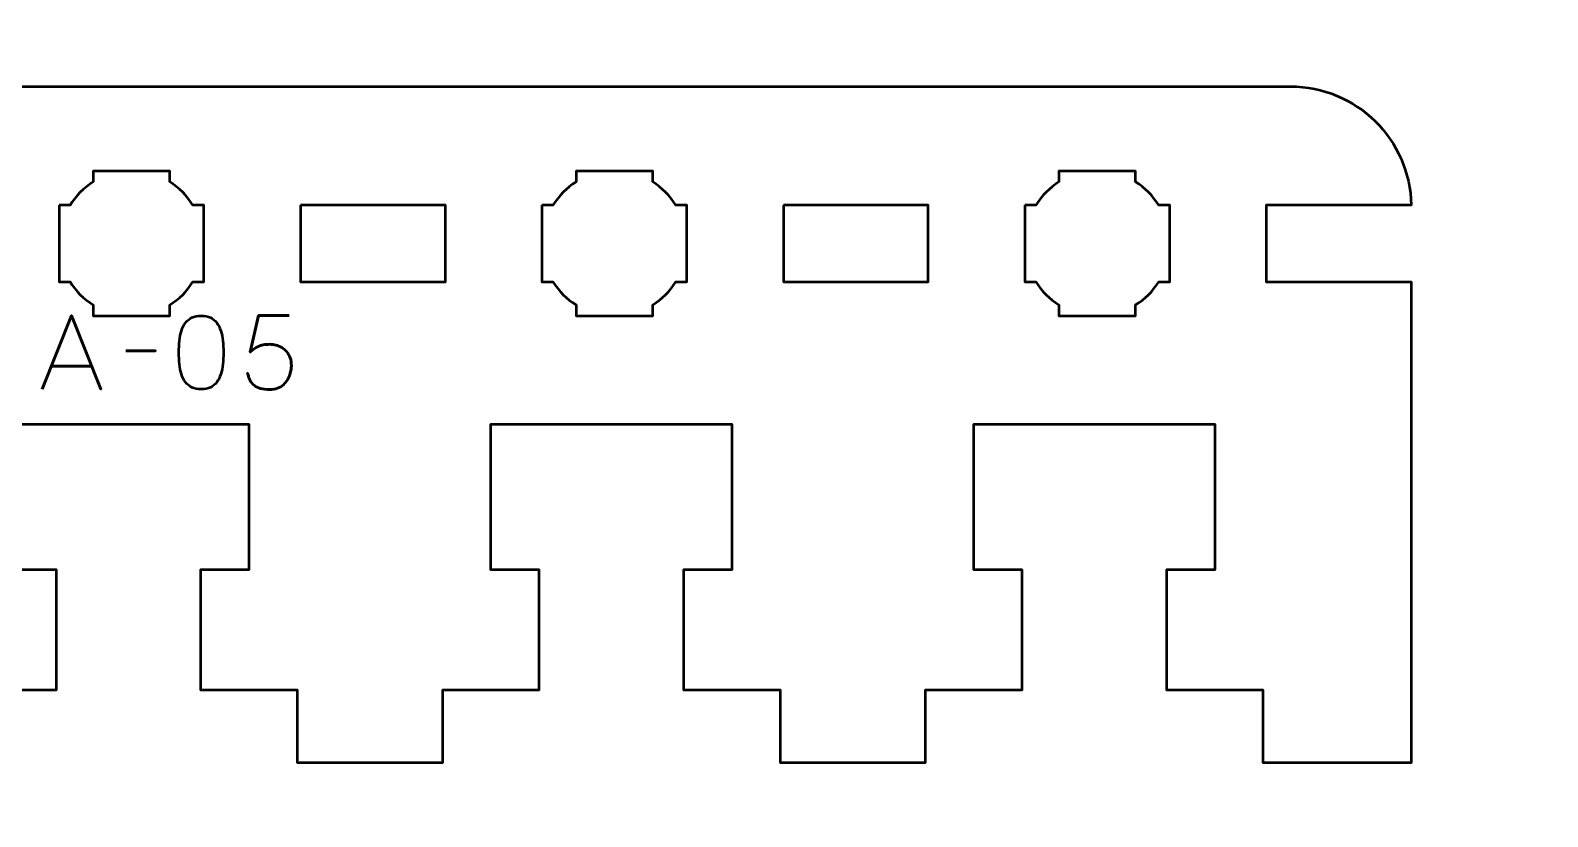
# Model space of a CAD drawing. Header units: centimetres. Extents: x -21 to 0, y -29.7 to 0.
# Drawn here: x -15.12 to -8.83, y -6.77 to -3.52 of the extents above; entities that cross this region are included whole.
import ezdxf

# ---------------------------------------------------------------- set-up
doc = ezdxf.new("R2010")
doc.units = ezdxf.units.CM
doc.header["$MEASUREMENT"] = 0
doc.layers.add('Layer 1', color=7, linetype='Continuous')

msp = doc.modelspace()

# ---------------------------------------------------------------- linework, layer by layer
at = {"layer": 'Layer 1', "color": 1, "lineweight": 53}
msp.add_open_spline([(-21.00003, -29.19995), (-21.00003, -29.19995), (-21.00003, -3.49992), (-21.00003, -3.49992), (-21.00003, -3.49992), (-21.00003, -3.41709), (-20.93286, -3.34992), (-20.85003, -3.34992), (-20.85003, -3.34992), (-20.7672, -3.34992), (-20.70003, -3.28275), (-20.70003, -3.19992), (-20.70003, -3.19992), (-20.70003, -3.11709), (-20.7672, -3.04992), (-20.85003, -3.04992), (-20.85003, -3.04992), (-20.93286, -3.04992), (-21.00003, -2.98275), (-21.00003, -2.89992), (-21.00003, -2.89992), (-21.00003, -2.81709), (-20.93286, -2.74992), (-20.85003, -2.74992), (-20.85003, -2.74992), (-20.7672, -2.74992), (-20.70003, -2.68275), (-20.70003, -2.59992), (-20.70003, -2.59992), (-20.70003, -2.51709), (-20.7672, -2.44992), (-20.85003, -2.44992), (-20.85003, -2.44992), (-20.93286, -2.44992), (-21.00003, -2.38275), (-21.00003, -2.29992), (-21.00003, -2.29992), (-21.00003, -2.21709), (-20.93286, -2.14992), (-20.85003, -2.14992), (-20.85003, -2.14992), (-20.7672, -2.14992), (-20.70003, -2.08275), (-20.70003, -1.99992), (-20.70003, -1.99992), (-20.70003, -1.91709), (-20.7672, -1.84992), (-20.85003, -1.84992), (-20.85003, -1.84992), (-20.93286, -1.84992), (-21.00003, -1.78275), (-21.00003, -1.69992), (-21.00003, -1.69992), (-21.00003, -1.61709), (-20.93286, -1.54992), (-20.85003, -1.54992), (-20.85003, -1.54992), (-20.7672, -1.54992), (-20.70003, -1.48275), (-20.70003, -1.39992), (-20.70003, -1.39992), (-20.70003, -1.31709), (-20.7672, -1.24992), (-20.85003, -1.24992), (-20.85003, -1.24992), (-20.93286, -1.24992), (-21.00003, -1.18275), (-21.00003, -1.09992), (-21.00003, -1.09992), (-21.00003, -1.09992), (-21.00003, -0.49992), (-21.00003, -0.49992), (-21.00003, -0.49992), (-21.00003, -0.22295), (-20.77694, 0.00004), (-20.49994, 0.00004), (-20.49994, 0.00004), (-20.49994, 0.00004), (-0.50008, 0.00004), (-0.50008, 0.00004), (-0.50008, 0.00004), (-0.22294, 0.00004), (0.00002, -0.22295), (0.00002, -0.49992), (0.00002, -0.49992), (0.00002, -0.49992), (0.00002, -29.19995), (0.00002, -29.19995), (0.00002, -29.19995), (0.00002, -29.47695), (-0.22294, -29.70004), (-0.50008, -29.70004), (-0.50008, -29.70004), (-0.50008, -29.70004), (-20.49994, -29.70004), (-20.49994, -29.70004), (-20.49994, -29.70004), (-20.77694, -29.70004), (-21.00003, -29.47695), (-21.00003, -29.19995)], degree=3, knots=[0, 0, 0, 0, 0.04, 0.04, 0.04, 0.04, 0.08, 0.08, 0.08, 0.08, 0.12, 0.12, 0.12, 0.12, 0.16, 0.16, 0.16, 0.16, 0.2, 0.2, 0.2, 0.2, 0.24, 0.24, 0.24, 0.24, 0.28, 0.28, 0.28, 0.28, 0.32, 0.32, 0.32, 0.32, 0.36, 0.36, 0.36, 0.36, 0.4, 0.4, 0.4, 0.4, 0.44, 0.44, 0.44, 0.44, 0.48, 0.48, 0.48, 0.48, 0.52, 0.52, 0.52, 0.52, 0.56, 0.56, 0.56, 0.56, 0.6, 0.6, 0.6, 0.6, 0.64, 0.64, 0.64, 0.64, 0.68, 0.68, 0.68, 0.68, 0.72, 0.72, 0.72, 0.72, 0.76, 0.76, 0.76, 0.76, 0.8, 0.8, 0.8, 0.8, 0.84, 0.84, 0.84, 0.84, 0.88, 0.88, 0.88, 0.88, 0.92, 0.92, 0.92, 0.92, 0.96, 0.96, 0.96, 0.96, 1, 1, 1, 1], dxfattribs=at)
at = {"layer": 'Layer 1', "lineweight": 53}
for points, knots in [([(-9.90006, -3.75004), (-9.6269, -3.75004), (-9.40484, -3.96924), (-9.40017, -4.24129), (-9.40017, -4.24129), (-9.40017, -4.24129), (-10.00006, -4.24129), (-10.00006, -4.24129), (-10.00006, -4.24129), (-10.00006, -4.24129), (-10.00006, -4.55879), (-10.00006, -4.55879), (-10.00006, -4.55879), (-10.00006, -4.55879), (-9.40006, -4.55879), (-9.40006, -4.55879), (-9.40006, -4.55879), (-9.40006, -4.55879), (-9.40006, -6.25005), (-9.40006, -6.25005), (-9.40006, -6.25005), (-9.40006, -6.25005), (-9.40006, -6.25004), (-9.40006, -6.25004), (-9.40006, -6.25004), (-9.40006, -6.25004), (-9.40006, -6.55004), (-9.40006, -6.55004), (-9.40006, -6.55004), (-9.40006, -6.55004), (-10.01256, -6.55004), (-10.01256, -6.55004), (-10.01256, -6.55004), (-10.01256, -6.55004), (-10.01256, -6.25004), (-10.01256, -6.25004), (-10.01256, -6.25004), (-10.01256, -6.25004), (-10.41256, -6.25005), (-10.41256, -6.25005), (-10.41256, -6.25005), (-10.41256, -6.25005), (-10.41256, -5.75004), (-10.41256, -5.75004), (-10.41256, -5.75004), (-10.41256, -5.75004), (-10.21256, -5.75003), (-10.21256, -5.75003), (-10.21256, -5.75003), (-10.21256, -5.75003), (-10.21256, -5.15004), (-10.21256, -5.15004), (-10.21256, -5.15004), (-10.59589, -5.15004), (-10.82923, -5.15004), (-11.21256, -5.15004), (-11.21256, -5.15004), (-11.21256, -5.15004), (-11.21256, -5.75003), (-11.21256, -5.75003), (-11.21256, -5.75003), (-11.21256, -5.75003), (-11.01256, -5.75004), (-11.01256, -5.75004), (-11.01256, -5.75004), (-11.01256, -5.75004), (-11.01256, -6.25004), (-11.01256, -6.25004), (-11.01256, -6.25004), (-11.01256, -6.25004), (-11.41256, -6.25004), (-11.41256, -6.25004), (-11.41256, -6.25004), (-11.41256, -6.25004), (-11.41256, -6.55004), (-11.41256, -6.55004), (-11.41256, -6.55004), (-11.41256, -6.55004), (-12.01256, -6.55004), (-12.01256, -6.55004), (-12.01256, -6.55004), (-12.01256, -6.55004), (-12.01256, -6.25004), (-12.01256, -6.25004), (-12.01256, -6.25004), (-12.01256, -6.25004), (-12.41256, -6.25005), (-12.41256, -6.25005), (-12.41256, -6.25005), (-12.41256, -6.25005), (-12.41256, -5.75004), (-12.41256, -5.75004), (-12.41256, -5.75004), (-12.41256, -5.75004), (-12.21256, -5.75003), (-12.21256, -5.75003), (-12.21256, -5.75003), (-12.21256, -5.75003), (-12.21256, -5.15004), (-12.21256, -5.15004), (-12.21256, -5.15004), (-12.59589, -5.15004), (-12.82923, -5.15004), (-13.21256, -5.15004), (-13.21256, -5.15004), (-13.21256, -5.15004), (-13.21256, -5.75003), (-13.21256, -5.75003), (-13.21256, -5.75003), (-13.21256, -5.75003), (-13.01256, -5.75004), (-13.01256, -5.75004), (-13.01256, -5.75004), (-13.01256, -5.75004), (-13.01256, -6.25004), (-13.01256, -6.25004), (-13.01256, -6.25004), (-13.01256, -6.25004), (-13.41256, -6.25004), (-13.41256, -6.25004), (-13.41256, -6.25004), (-13.41256, -6.25004), (-13.41256, -6.55004), (-13.41256, -6.55004), (-13.41256, -6.55004), (-13.41256, -6.55004), (-14.01256, -6.55004), (-14.01256, -6.55004), (-14.01256, -6.55004), (-14.01256, -6.55004), (-14.01256, -6.25004), (-14.01256, -6.25004), (-14.01256, -6.25004), (-14.01256, -6.25004), (-14.41256, -6.25004), (-14.41256, -6.25004), (-14.41256, -6.25004), (-14.41256, -6.25004), (-14.41256, -5.75004), (-14.41256, -5.75004), (-14.41256, -5.75004), (-14.41256, -5.75004), (-14.21256, -5.75003), (-14.21256, -5.75003), (-14.21256, -5.75003), (-14.21256, -5.75003), (-14.21256, -5.15004), (-14.21256, -5.15004), (-14.21256, -5.15004), (-14.59589, -5.15004), (-14.82923, -5.15004), (-15.21256, -5.15004), (-15.21256, -5.15004), (-15.21256, -5.15004), (-15.21256, -5.75003), (-15.21256, -5.75003), (-15.21256, -5.75003), (-15.21256, -5.75003), (-15.01256, -5.75004), (-15.01256, -5.75004), (-15.01256, -5.75004), (-15.01256, -5.75004), (-15.01256, -6.25005), (-15.01256, -6.25005), (-15.01256, -6.25005), (-15.01256, -6.25005), (-15.41256, -6.25004), (-15.41256, -6.25004), (-15.41256, -6.25004), (-15.41256, -6.25004), (-15.41256, -6.55004), (-15.41256, -6.55004), (-15.41256, -6.55004), (-15.41256, -6.55004), (-16.01256, -6.55004), (-16.01256, -6.55004), (-16.01256, -6.55004), (-16.01256, -6.55004), (-16.01256, -6.25004), (-16.01256, -6.25004), (-16.01256, -6.25004), (-16.01256, -6.25004), (-16.41256, -6.25004), (-16.41256, -6.25004), (-16.41256, -6.25004), (-16.41256, -6.25004), (-16.41256, -5.75004), (-16.41256, -5.75004), (-16.41256, -5.75004), (-16.41256, -5.75004), (-16.21256, -5.75003), (-16.21256, -5.75003), (-16.21256, -5.75003), (-16.21256, -5.75003), (-16.21256, -5.15004), (-16.21256, -5.15004), (-16.21256, -5.15004), (-16.59589, -5.15004), (-16.82923, -5.15004), (-17.21256, -5.15004), (-17.21256, -5.15004), (-17.21256, -5.15004), (-17.21256, -5.75003), (-17.21256, -5.75003), (-17.21256, -5.75003), (-17.21256, -5.75003), (-17.01256, -5.75004), (-17.01256, -5.75004), (-17.01256, -5.75004), (-17.01256, -5.75004), (-17.01256, -6.25005), (-17.01256, -6.25005), (-17.01256, -6.25005), (-17.01256, -6.25005), (-17.41256, -6.25004), (-17.41256, -6.25004), (-17.41256, -6.25004), (-17.41256, -6.25004), (-17.41256, -6.55004), (-17.41256, -6.55004), (-17.41256, -6.55004), (-17.41256, -6.55004), (-18.01256, -6.55004), (-18.01256, -6.55004), (-18.01256, -6.55004), (-18.01256, -6.55004), (-18.01256, -6.25004), (-18.01256, -6.25004), (-18.01256, -6.25004), (-18.01256, -6.25004), (-18.41256, -6.25004), (-18.41256, -6.25004), (-18.41256, -6.25004), (-18.41256, -6.25004), (-18.41256, -5.75004), (-18.41256, -5.75004), (-18.41256, -5.75004), (-18.41256, -5.75004), (-18.21256, -5.75003), (-18.21256, -5.75003), (-18.21256, -5.75003), (-18.21256, -5.75003), (-18.21256, -5.15004), (-18.21256, -5.15004), (-18.21256, -5.15004), (-18.59589, -5.15004), (-18.82923, -5.15004), (-19.21256, -5.15004), (-19.21256, -5.15004), (-19.21256, -5.15004), (-19.21256, -5.75003), (-19.21256, -5.75003), (-19.21256, -5.75003), (-19.21256, -5.75003), (-19.01256, -5.75004), (-19.01256, -5.75004), (-19.01256, -5.75004), (-19.01256, -5.75004), (-19.01256, -6.25005), (-19.01256, -6.25005), (-19.01256, -6.25005), (-19.01256, -6.25005), (-19.41256, -6.25004), (-19.41256, -6.25004), (-19.41256, -6.25004), (-19.41256, -6.25004), (-19.41256, -6.55004), (-19.41256, -6.55004), (-19.41256, -6.55004), (-19.41256, -6.55004), (-19.98756, -6.55004), (-19.98756, -6.55004), (-19.98756, -6.55004), (-19.98756, -6.55004), (-19.99813, -4.55879), (-19.99813, -4.55879), (-19.99813, -4.55879), (-19.99813, -4.55879), (-19.40006, -4.55879), (-19.40006, -4.55879), (-19.40006, -4.55879), (-19.40006, -4.55879), (-19.40006, -4.24129), (-19.40006, -4.24129), (-19.40006, -4.24129), (-19.40006, -4.24129), (-19.99995, -4.24129), (-19.99995, -4.24129), (-19.99995, -4.24129), (-19.99528, -3.96924), (-19.77322, -3.75004), (-19.50006, -3.75004)], [0, 0, 0, 0, 0.0136986, 0.0136986, 0.0136986, 0.0136986, 0.0273973, 0.0273973, 0.0273973, 0.0273973, 0.0410959, 0.0410959, 0.0410959, 0.0410959, 0.0547945, 0.0547945, 0.0547945, 0.0547945, 0.0684932, 0.0684932, 0.0684932, 0.0684932, 0.0821918, 0.0821918, 0.0821918, 0.0821918, 0.0958904, 0.0958904, 0.0958904, 0.0958904, 0.109589, 0.109589, 0.109589, 0.109589, 0.1232877, 0.1232877, 0.1232877, 0.1232877, 0.1369863, 0.1369863, 0.1369863, 0.1369863, 0.1506849, 0.1506849, 0.1506849, 0.1506849, 0.1643836, 0.1643836, 0.1643836, 0.1643836, 0.1780822, 0.1780822, 0.1780822, 0.1780822, 0.1917808, 0.1917808, 0.1917808, 0.1917808, 0.2054795, 0.2054795, 0.2054795, 0.2054795, 0.2191781, 0.2191781, 0.2191781, 0.2191781, 0.2328767, 0.2328767, 0.2328767, 0.2328767, 0.2465753, 0.2465753, 0.2465753, 0.2465753, 0.260274, 0.260274, 0.260274, 0.260274, 0.2739726, 0.2739726, 0.2739726, 0.2739726, 0.2876712, 0.2876712, 0.2876712, 0.2876712, 0.3013699, 0.3013699, 0.3013699, 0.3013699, 0.3150685, 0.3150685, 0.3150685, 0.3150685, 0.3287671, 0.3287671, 0.3287671, 0.3287671, 0.3424658, 0.3424658, 0.3424658, 0.3424658, 0.3561644, 0.3561644, 0.3561644, 0.3561644, 0.369863, 0.369863, 0.369863, 0.369863, 0.3835616, 0.3835616, 0.3835616, 0.3835616, 0.3972603, 0.3972603, 0.3972603, 0.3972603, 0.4109589, 0.4109589, 0.4109589, 0.4109589, 0.4246575, 0.4246575, 0.4246575, 0.4246575, 0.4383562, 0.4383562, 0.4383562, 0.4383562, 0.4520548, 0.4520548, 0.4520548, 0.4520548, 0.4657534, 0.4657534, 0.4657534, 0.4657534, 0.4794521, 0.4794521, 0.4794521, 0.4794521, 0.4931507, 0.4931507, 0.4931507, 0.4931507, 0.5068493, 0.5068493, 0.5068493, 0.5068493, 0.5205479, 0.5205479, 0.5205479, 0.5205479, 0.5342466, 0.5342466, 0.5342466, 0.5342466, 0.5479452, 0.5479452, 0.5479452, 0.5479452, 0.5616438, 0.5616438, 0.5616438, 0.5616438, 0.5753425, 0.5753425, 0.5753425, 0.5753425, 0.5890411, 0.5890411, 0.5890411, 0.5890411, 0.6027397, 0.6027397, 0.6027397, 0.6027397, 0.6164384, 0.6164384, 0.6164384, 0.6164384, 0.630137, 0.630137, 0.630137, 0.630137, 0.6438356, 0.6438356, 0.6438356, 0.6438356, 0.6575342, 0.6575342, 0.6575342, 0.6575342, 0.6712329, 0.6712329, 0.6712329, 0.6712329, 0.6849315, 0.6849315, 0.6849315, 0.6849315, 0.6986301, 0.6986301, 0.6986301, 0.6986301, 0.7123288, 0.7123288, 0.7123288, 0.7123288, 0.7260274, 0.7260274, 0.7260274, 0.7260274, 0.739726, 0.739726, 0.739726, 0.739726, 0.7534247, 0.7534247, 0.7534247, 0.7534247, 0.7671233, 0.7671233, 0.7671233, 0.7671233, 0.7808219, 0.7808219, 0.7808219, 0.7808219, 0.7945205, 0.7945205, 0.7945205, 0.7945205, 0.8082192, 0.8082192, 0.8082192, 0.8082192, 0.8219178, 0.8219178, 0.8219178, 0.8219178, 0.8356164, 0.8356164, 0.8356164, 0.8356164, 0.8493151, 0.8493151, 0.8493151, 0.8493151, 0.8630137, 0.8630137, 0.8630137, 0.8630137, 0.8767123, 0.8767123, 0.8767123, 0.8767123, 0.890411, 0.890411, 0.890411, 0.890411, 0.9041096, 0.9041096, 0.9041096, 0.9041096, 0.9178082, 0.9178082, 0.9178082, 0.9178082, 0.9315068, 0.9315068, 0.9315068, 0.9315068, 0.9452055, 0.9452055, 0.9452055, 0.9452055, 0.9589041, 0.9589041, 0.9589041, 0.9589041, 0.9726027, 0.9726027, 0.9726027, 0.9726027, 0.9863014, 0.9863014, 0.9863014, 0.9863014, 1, 1, 1, 1]), ([(-15.00006, -4.24129), (-15.00006, -4.24129), (-14.95462, -4.24129), (-14.95462, -4.24129), (-14.95462, -4.24129), (-14.93039, -4.20253), (-14.89756, -4.16971), (-14.85881, -4.14548), (-14.85881, -4.14548), (-14.85881, -4.14548), (-14.85881, -4.10004), (-14.85881, -4.10004), (-14.85881, -4.10004), (-14.85881, -4.10004), (-14.70006, -4.10004), (-14.70006, -4.10004), (-14.70006, -4.10004), (-14.70006, -4.10004), (-14.54131, -4.10004), (-14.54131, -4.10004), (-14.54131, -4.10004), (-14.54131, -4.10004), (-14.54131, -4.14548), (-14.54131, -4.14548), (-14.54131, -4.14548), (-14.50256, -4.16971), (-14.46973, -4.20253), (-14.4455, -4.24129), (-14.4455, -4.24129), (-14.4455, -4.24129), (-14.40006, -4.24129), (-14.40006, -4.24129), (-14.40006, -4.24129), (-14.40006, -4.24129), (-14.40006, -4.40004), (-14.40006, -4.40004), (-14.40006, -4.40004), (-14.40006, -4.40004), (-14.40006, -4.55879), (-14.40006, -4.55879), (-14.40006, -4.55879), (-14.40006, -4.55879), (-14.4455, -4.55879), (-14.4455, -4.55879), (-14.4455, -4.55879), (-14.46973, -4.59755), (-14.50256, -4.63037), (-14.54131, -4.6546), (-14.54131, -4.6546), (-14.54131, -4.6546), (-14.54131, -4.70004), (-14.54131, -4.70004), (-14.54131, -4.70004), (-14.54131, -4.70004), (-14.70006, -4.70004), (-14.70006, -4.70004), (-14.70006, -4.70004), (-14.70006, -4.70004), (-14.85881, -4.70004), (-14.85881, -4.70004), (-14.85881, -4.70004), (-14.85881, -4.70004), (-14.85881, -4.6546), (-14.85881, -4.6546), (-14.85881, -4.6546), (-14.89756, -4.63037), (-14.93039, -4.59755), (-14.95462, -4.55879), (-14.95462, -4.55879), (-14.95462, -4.55879), (-15.00006, -4.55879), (-15.00006, -4.55879), (-15.00006, -4.55879), (-15.00006, -4.55879), (-15.00006, -4.40004), (-15.00006, -4.40004), (-15.00006, -4.40004), (-15.00006, -4.40004), (-15.00006, -4.24129), (-15.00006, -4.24129)], [0, 0, 0, 0, 0.05, 0.05, 0.05, 0.05, 0.1, 0.1, 0.1, 0.1, 0.15, 0.15, 0.15, 0.15, 0.2, 0.2, 0.2, 0.2, 0.25, 0.25, 0.25, 0.25, 0.3, 0.3, 0.3, 0.3, 0.35, 0.35, 0.35, 0.35, 0.4, 0.4, 0.4, 0.4, 0.45, 0.45, 0.45, 0.45, 0.5, 0.5, 0.5, 0.5, 0.55, 0.55, 0.55, 0.55, 0.6, 0.6, 0.6, 0.6, 0.65, 0.65, 0.65, 0.65, 0.7, 0.7, 0.7, 0.7, 0.75, 0.75, 0.75, 0.75, 0.8, 0.8, 0.8, 0.8, 0.85, 0.85, 0.85, 0.85, 0.9, 0.9, 0.9, 0.9, 0.95, 0.95, 0.95, 0.95, 1, 1, 1, 1]), ([(-13.00006, -4.24129), (-13.00006, -4.24129), (-12.95462, -4.24129), (-12.95462, -4.24129), (-12.95462, -4.24129), (-12.93039, -4.20253), (-12.89756, -4.16971), (-12.85881, -4.14548), (-12.85881, -4.14548), (-12.85881, -4.14548), (-12.85881, -4.10004), (-12.85881, -4.10004), (-12.85881, -4.10004), (-12.85881, -4.10004), (-12.70006, -4.10004), (-12.70006, -4.10004), (-12.70006, -4.10004), (-12.70006, -4.10004), (-12.54131, -4.10004), (-12.54131, -4.10004), (-12.54131, -4.10004), (-12.54131, -4.10004), (-12.54131, -4.14548), (-12.54131, -4.14548), (-12.54131, -4.14548), (-12.50256, -4.16971), (-12.46973, -4.20253), (-12.4455, -4.24129), (-12.4455, -4.24129), (-12.4455, -4.24129), (-12.40006, -4.24129), (-12.40006, -4.24129), (-12.40006, -4.24129), (-12.40006, -4.24129), (-12.40006, -4.40004), (-12.40006, -4.40004), (-12.40006, -4.40004), (-12.40006, -4.40004), (-12.40006, -4.55879), (-12.40006, -4.55879), (-12.40006, -4.55879), (-12.40006, -4.55879), (-12.4455, -4.55879), (-12.4455, -4.55879), (-12.4455, -4.55879), (-12.46973, -4.59755), (-12.50256, -4.63037), (-12.54131, -4.6546), (-12.54131, -4.6546), (-12.54131, -4.6546), (-12.54131, -4.70004), (-12.54131, -4.70004), (-12.54131, -4.70004), (-12.54131, -4.70004), (-12.70006, -4.70004), (-12.70006, -4.70004), (-12.70006, -4.70004), (-12.70006, -4.70004), (-12.85881, -4.70004), (-12.85881, -4.70004), (-12.85881, -4.70004), (-12.85881, -4.70004), (-12.85881, -4.6546), (-12.85881, -4.6546), (-12.85881, -4.6546), (-12.89756, -4.63037), (-12.93039, -4.59755), (-12.95462, -4.55879), (-12.95462, -4.55879), (-12.95462, -4.55879), (-13.00006, -4.55879), (-13.00006, -4.55879), (-13.00006, -4.55879), (-13.00006, -4.55879), (-13.00006, -4.40004), (-13.00006, -4.40004), (-13.00006, -4.40004), (-13.00006, -4.40004), (-13.00006, -4.24129), (-13.00006, -4.24129)], [0, 0, 0, 0, 0.05, 0.05, 0.05, 0.05, 0.1, 0.1, 0.1, 0.1, 0.15, 0.15, 0.15, 0.15, 0.2, 0.2, 0.2, 0.2, 0.25, 0.25, 0.25, 0.25, 0.3, 0.3, 0.3, 0.3, 0.35, 0.35, 0.35, 0.35, 0.4, 0.4, 0.4, 0.4, 0.45, 0.45, 0.45, 0.45, 0.5, 0.5, 0.5, 0.5, 0.55, 0.55, 0.55, 0.55, 0.6, 0.6, 0.6, 0.6, 0.65, 0.65, 0.65, 0.65, 0.7, 0.7, 0.7, 0.7, 0.75, 0.75, 0.75, 0.75, 0.8, 0.8, 0.8, 0.8, 0.85, 0.85, 0.85, 0.85, 0.9, 0.9, 0.9, 0.9, 0.95, 0.95, 0.95, 0.95, 1, 1, 1, 1]), ([(-11.00006, -4.24129), (-11.00006, -4.24129), (-10.95462, -4.24129), (-10.95462, -4.24129), (-10.95462, -4.24129), (-10.93039, -4.20253), (-10.89756, -4.16971), (-10.85881, -4.14548), (-10.85881, -4.14548), (-10.85881, -4.14548), (-10.85881, -4.10004), (-10.85881, -4.10004), (-10.85881, -4.10004), (-10.85881, -4.10004), (-10.70006, -4.10004), (-10.70006, -4.10004), (-10.70006, -4.10004), (-10.70006, -4.10004), (-10.54131, -4.10004), (-10.54131, -4.10004), (-10.54131, -4.10004), (-10.54131, -4.10004), (-10.54131, -4.14548), (-10.54131, -4.14548), (-10.54131, -4.14548), (-10.50256, -4.16971), (-10.46973, -4.20253), (-10.4455, -4.24129), (-10.4455, -4.24129), (-10.4455, -4.24129), (-10.40006, -4.24129), (-10.40006, -4.24129), (-10.40006, -4.24129), (-10.40006, -4.24129), (-10.40006, -4.40004), (-10.40006, -4.40004), (-10.40006, -4.40004), (-10.40006, -4.40004), (-10.40006, -4.55879), (-10.40006, -4.55879), (-10.40006, -4.55879), (-10.40006, -4.55879), (-10.4455, -4.55879), (-10.4455, -4.55879), (-10.4455, -4.55879), (-10.46973, -4.59755), (-10.50256, -4.63037), (-10.54131, -4.6546), (-10.54131, -4.6546), (-10.54131, -4.6546), (-10.54131, -4.70004), (-10.54131, -4.70004), (-10.54131, -4.70004), (-10.54131, -4.70004), (-10.70006, -4.70004), (-10.70006, -4.70004), (-10.70006, -4.70004), (-10.70006, -4.70004), (-10.85881, -4.70004), (-10.85881, -4.70004), (-10.85881, -4.70004), (-10.85881, -4.70004), (-10.85881, -4.6546), (-10.85881, -4.6546), (-10.85881, -4.6546), (-10.89756, -4.63037), (-10.93039, -4.59755), (-10.95462, -4.55879), (-10.95462, -4.55879), (-10.95462, -4.55879), (-11.00006, -4.55879), (-11.00006, -4.55879), (-11.00006, -4.55879), (-11.00006, -4.55879), (-11.00006, -4.40004), (-11.00006, -4.40004), (-11.00006, -4.40004), (-11.00006, -4.40004), (-11.00006, -4.24129), (-11.00006, -4.24129)], [0, 0, 0, 0, 0.05, 0.05, 0.05, 0.05, 0.1, 0.1, 0.1, 0.1, 0.15, 0.15, 0.15, 0.15, 0.2, 0.2, 0.2, 0.2, 0.25, 0.25, 0.25, 0.25, 0.3, 0.3, 0.3, 0.3, 0.35, 0.35, 0.35, 0.35, 0.4, 0.4, 0.4, 0.4, 0.45, 0.45, 0.45, 0.45, 0.5, 0.5, 0.5, 0.5, 0.55, 0.55, 0.55, 0.55, 0.6, 0.6, 0.6, 0.6, 0.65, 0.65, 0.65, 0.65, 0.7, 0.7, 0.7, 0.7, 0.75, 0.75, 0.75, 0.75, 0.8, 0.8, 0.8, 0.8, 0.85, 0.85, 0.85, 0.85, 0.9, 0.9, 0.9, 0.9, 0.95, 0.95, 0.95, 0.95, 1, 1, 1, 1]), ([(-14.00006, -4.24129), (-14.00006, -4.24129), (-13.40006, -4.24129), (-13.40006, -4.24129), (-13.40006, -4.24129), (-13.40006, -4.24129), (-13.40006, -4.55879), (-13.40006, -4.55879), (-13.40006, -4.55879), (-13.40006, -4.55879), (-14.00006, -4.55879), (-14.00006, -4.55879), (-14.00006, -4.55879), (-14.00006, -4.55879), (-14.00006, -4.24129), (-14.00006, -4.24129)], [0, 0, 0, 0, 0.25, 0.25, 0.25, 0.25, 0.5, 0.5, 0.5, 0.5, 0.75, 0.75, 0.75, 0.75, 1, 1, 1, 1]), ([(-12.00006, -4.24129), (-12.00006, -4.24129), (-11.40006, -4.24129), (-11.40006, -4.24129), (-11.40006, -4.24129), (-11.40006, -4.24129), (-11.40006, -4.55879), (-11.40006, -4.55879), (-11.40006, -4.55879), (-11.40006, -4.55879), (-12.00006, -4.55879), (-12.00006, -4.55879), (-12.00006, -4.55879), (-12.00006, -4.55879), (-12.00006, -4.24129), (-12.00006, -4.24129)], [0, 0, 0, 0, 0.25, 0.25, 0.25, 0.25, 0.5, 0.5, 0.5, 0.5, 0.75, 0.75, 0.75, 0.75, 1, 1, 1, 1])]:
    msp.add_open_spline(points, degree=3, knots=knots, dxfattribs=at)
at = {"layer": 'Layer 1', "color": 3, "lineweight": 53}
msp.add_open_spline([(-19.50006, -3.75004), (-19.50006, -3.75004), (-9.90006, -3.75004), (-9.90006, -3.75004)], degree=3, dxfattribs=at)
at = {"layer": 'Layer 1', "color": 5, "lineweight": 53}
for points, knots in [([(-15.06984, -5.00392), (-15.06984, -5.00392), (-14.94877, -4.6987), (-14.94877, -4.6987), (-14.94877, -4.6987), (-14.94877, -4.6987), (-14.82727, -5.00392), (-14.82727, -5.00392), (-14.82727, -5.00392), (-14.82727, -5.00392), (-14.94877, -4.6987), (-14.94877, -4.6987), (-14.94877, -4.6987), (-14.94877, -4.6987), (-15.06984, -5.00392), (-15.06984, -5.00392)], [0, 0, 0, 0, 0.25, 0.25, 0.25, 0.25, 0.5, 0.5, 0.5, 0.5, 0.75, 0.75, 0.75, 0.75, 1, 1, 1, 1]), ([(-14.41156, -5.00392), (-14.39675, -5.00385), (-14.38398, -5.00124), (-14.37332, -4.99616), (-14.37332, -4.99616), (-14.36274, -4.99108), (-14.35392, -4.98381), (-14.34687, -4.97457), (-14.34687, -4.97457), (-14.33988, -4.96526), (-14.33438, -4.95425), (-14.33029, -4.94155), (-14.33029, -4.94155), (-14.32626, -4.92885), (-14.32337, -4.91495), (-14.32175, -4.89971), (-14.32175, -4.89971), (-14.32005, -4.88447), (-14.31921, -4.86845), (-14.31928, -4.85152), (-14.31928, -4.85152), (-14.31921, -4.83466), (-14.32005, -4.81864), (-14.32175, -4.80347), (-14.32175, -4.80347), (-14.32337, -4.7883), (-14.32626, -4.77433), (-14.33029, -4.76163), (-14.33029, -4.76163), (-14.33438, -4.749), (-14.33988, -4.738), (-14.34687, -4.72861), (-14.34687, -4.72861), (-14.35392, -4.7193), (-14.36274, -4.71203), (-14.37332, -4.70695), (-14.37332, -4.70695), (-14.38398, -4.7018), (-14.39675, -4.69919), (-14.41156, -4.69912), (-14.41156, -4.69912), (-14.42638, -4.69919), (-14.43915, -4.7018), (-14.44981, -4.70695), (-14.44981, -4.70695), (-14.46039, -4.71203), (-14.46921, -4.7193), (-14.47626, -4.72861), (-14.47626, -4.72861), (-14.48325, -4.738), (-14.48875, -4.749), (-14.49284, -4.76163), (-14.49284, -4.76163), (-14.49687, -4.77433), (-14.49976, -4.7883), (-14.50138, -4.80347), (-14.50138, -4.80347), (-14.50307, -4.81864), (-14.50392, -4.83466), (-14.50385, -4.85152), (-14.50385, -4.85152), (-14.50392, -4.86845), (-14.50307, -4.88447), (-14.50138, -4.89971), (-14.50138, -4.89971), (-14.49976, -4.91495), (-14.49687, -4.92885), (-14.49284, -4.94155), (-14.49284, -4.94155), (-14.48875, -4.95425), (-14.48325, -4.96526), (-14.47626, -4.97457), (-14.47626, -4.97457), (-14.46921, -4.98381), (-14.46039, -4.99108), (-14.44981, -4.99616), (-14.44981, -4.99616), (-14.43915, -5.00124), (-14.42638, -5.00385), (-14.41156, -5.00392)], [0, 0, 0, 0, 0.05, 0.05, 0.05, 0.05, 0.1, 0.1, 0.1, 0.1, 0.15, 0.15, 0.15, 0.15, 0.2, 0.2, 0.2, 0.2, 0.25, 0.25, 0.25, 0.25, 0.3, 0.3, 0.3, 0.3, 0.35, 0.35, 0.35, 0.35, 0.4, 0.4, 0.4, 0.4, 0.45, 0.45, 0.45, 0.45, 0.5, 0.5, 0.5, 0.5, 0.55, 0.55, 0.55, 0.55, 0.6, 0.6, 0.6, 0.6, 0.65, 0.65, 0.65, 0.65, 0.7, 0.7, 0.7, 0.7, 0.75, 0.75, 0.75, 0.75, 0.8, 0.8, 0.8, 0.8, 0.85, 0.85, 0.85, 0.85, 0.9, 0.9, 0.9, 0.9, 0.95, 0.95, 0.95, 0.95, 1, 1, 1, 1]), ([(-14.41156, -5.00392), (-14.39675, -5.00385), (-14.38398, -5.00124), (-14.37332, -4.99616), (-14.37332, -4.99616), (-14.36274, -4.99108), (-14.35392, -4.98381), (-14.34687, -4.97457), (-14.34687, -4.97457), (-14.33988, -4.96526), (-14.33438, -4.95425), (-14.33029, -4.94155), (-14.33029, -4.94155), (-14.32626, -4.92885), (-14.32337, -4.91495), (-14.32175, -4.89971), (-14.32175, -4.89971), (-14.32005, -4.88447), (-14.31921, -4.86845), (-14.31928, -4.85152), (-14.31928, -4.85152), (-14.31921, -4.83466), (-14.32005, -4.81864), (-14.32175, -4.80347), (-14.32175, -4.80347), (-14.32337, -4.7883), (-14.32626, -4.77433), (-14.33029, -4.76163), (-14.33029, -4.76163), (-14.33438, -4.749), (-14.33988, -4.738), (-14.34687, -4.72861), (-14.34687, -4.72861), (-14.35392, -4.7193), (-14.36274, -4.71203), (-14.37332, -4.70695), (-14.37332, -4.70695), (-14.38398, -4.7018), (-14.39675, -4.69919), (-14.41156, -4.69912), (-14.41156, -4.69912), (-14.42638, -4.69919), (-14.43915, -4.7018), (-14.44981, -4.70695), (-14.44981, -4.70695), (-14.46039, -4.71203), (-14.46921, -4.7193), (-14.47626, -4.72861), (-14.47626, -4.72861), (-14.48325, -4.738), (-14.48875, -4.749), (-14.49284, -4.76163), (-14.49284, -4.76163), (-14.49687, -4.77433), (-14.49976, -4.7883), (-14.50138, -4.80347), (-14.50138, -4.80347), (-14.50307, -4.81864), (-14.50392, -4.83466), (-14.50385, -4.85152), (-14.50385, -4.85152), (-14.50392, -4.86845), (-14.50307, -4.88447), (-14.50138, -4.89971), (-14.50138, -4.89971), (-14.49976, -4.91495), (-14.49687, -4.92885), (-14.49284, -4.94155), (-14.49284, -4.94155), (-14.48875, -4.95425), (-14.48325, -4.96526), (-14.47626, -4.97457), (-14.47626, -4.97457), (-14.46921, -4.98381), (-14.46039, -4.99108), (-14.44981, -4.99616), (-14.44981, -4.99616), (-14.43915, -5.00124), (-14.42638, -5.00385), (-14.41156, -5.00392)], [0, 0, 0, 0, 0.05, 0.05, 0.05, 0.05, 0.1, 0.1, 0.1, 0.1, 0.15, 0.15, 0.15, 0.15, 0.2, 0.2, 0.2, 0.2, 0.25, 0.25, 0.25, 0.25, 0.3, 0.3, 0.3, 0.3, 0.35, 0.35, 0.35, 0.35, 0.4, 0.4, 0.4, 0.4, 0.45, 0.45, 0.45, 0.45, 0.5, 0.5, 0.5, 0.5, 0.55, 0.55, 0.55, 0.55, 0.6, 0.6, 0.6, 0.6, 0.65, 0.65, 0.65, 0.65, 0.7, 0.7, 0.7, 0.7, 0.75, 0.75, 0.75, 0.75, 0.8, 0.8, 0.8, 0.8, 0.85, 0.85, 0.85, 0.85, 0.9, 0.9, 0.9, 0.9, 0.95, 0.95, 0.95, 0.95, 1, 1, 1, 1]), ([(-14.0475, -4.6987), (-14.0475, -4.6987), (-14.1745, -4.6987), (-14.1745, -4.6987), (-14.1745, -4.6987), (-14.1745, -4.6987), (-14.20837, -4.85025), (-14.20837, -4.85025), (-14.20837, -4.85025), (-14.20244, -4.84517), (-14.1968, -4.84059), (-14.19136, -4.83656), (-14.19136, -4.83656), (-14.186, -4.83254), (-14.18036, -4.82916), (-14.17436, -4.82633), (-14.17436, -4.82633), (-14.16843, -4.82351), (-14.16166, -4.82139), (-14.15404, -4.81991), (-14.15404, -4.81991), (-14.14649, -4.81843), (-14.13746, -4.81765), (-14.12709, -4.81765), (-14.12709, -4.81765), (-14.11862, -4.81765), (-14.11015, -4.81878), (-14.10169, -4.82111), (-14.10169, -4.82111), (-14.09322, -4.82337), (-14.08518, -4.82683), (-14.07756, -4.83141), (-14.07756, -4.83141), (-14.06987, -4.83607), (-14.06309, -4.84186), (-14.05717, -4.84884), (-14.05717, -4.84884), (-14.05117, -4.85583), (-14.04644, -4.86401), (-14.04306, -4.87339), (-14.04306, -4.87339), (-14.0396, -4.88278), (-14.03784, -4.89343), (-14.03777, -4.90528), (-14.03777, -4.90528), (-14.03769, -4.90966), (-14.03819, -4.91516), (-14.03918, -4.92165), (-14.03918, -4.92165), (-14.04009, -4.92814), (-14.04179, -4.9352), (-14.04419, -4.94268), (-14.04419, -4.94268), (-14.04658, -4.95016), (-14.04997, -4.95757), (-14.05427, -4.9649), (-14.05427, -4.9649), (-14.05858, -4.97224), (-14.06408, -4.97894), (-14.07071, -4.98501), (-14.07071, -4.98501), (-14.07735, -4.99108), (-14.08539, -4.99595), (-14.09477, -4.99962), (-14.09477, -4.99962), (-14.10423, -5.00321), (-14.11531, -5.00512), (-14.12793, -5.00519), (-14.12793, -5.00519), (-14.14303, -5.00512), (-14.15573, -5.0035), (-14.16603, -5.00046), (-14.16603, -5.00046), (-14.17634, -4.99736), (-14.18473, -4.99334), (-14.19122, -4.98826), (-14.19122, -4.98826), (-14.19778, -4.98318), (-14.20286, -4.9776), (-14.20653, -4.97154), (-14.20653, -4.97154), (-14.2102, -4.96547), (-14.21295, -4.9594), (-14.21479, -4.95333), (-14.21479, -4.95333), (-14.21662, -4.94726), (-14.21803, -4.94169), (-14.21895, -4.93661), (-14.21895, -4.93661), (-14.21803, -4.94169), (-14.21662, -4.94726), (-14.21479, -4.95333), (-14.21479, -4.95333), (-14.21295, -4.9594), (-14.2102, -4.96547), (-14.20653, -4.97154), (-14.20653, -4.97154), (-14.20286, -4.9776), (-14.19778, -4.98318), (-14.19122, -4.98826), (-14.19122, -4.98826), (-14.18473, -4.99334), (-14.17634, -4.99736), (-14.16603, -5.00046), (-14.16603, -5.00046), (-14.15573, -5.0035), (-14.14303, -5.00512), (-14.12793, -5.00519), (-14.12793, -5.00519), (-14.11531, -5.00512), (-14.10423, -5.00321), (-14.09477, -4.99962), (-14.09477, -4.99962), (-14.08539, -4.99595), (-14.07735, -4.99108), (-14.07071, -4.98501), (-14.07071, -4.98501), (-14.06408, -4.97894), (-14.05858, -4.97224), (-14.05427, -4.9649), (-14.05427, -4.9649), (-14.04997, -4.95757), (-14.04658, -4.95016), (-14.04419, -4.94268), (-14.04419, -4.94268), (-14.04179, -4.9352), (-14.04009, -4.92814), (-14.03918, -4.92165), (-14.03918, -4.92165), (-14.03819, -4.91516), (-14.03769, -4.90966), (-14.03777, -4.90528), (-14.03777, -4.90528), (-14.03784, -4.89343), (-14.0396, -4.88278), (-14.04306, -4.87339), (-14.04306, -4.87339), (-14.04644, -4.86401), (-14.05117, -4.85583), (-14.05717, -4.84884), (-14.05717, -4.84884), (-14.06309, -4.84186), (-14.06987, -4.83607), (-14.07756, -4.83141), (-14.07756, -4.83141), (-14.08518, -4.82683), (-14.09322, -4.82337), (-14.10169, -4.82111), (-14.10169, -4.82111), (-14.11015, -4.81878), (-14.11862, -4.81765), (-14.12709, -4.81765), (-14.12709, -4.81765), (-14.13746, -4.81765), (-14.14649, -4.81843), (-14.15404, -4.81991), (-14.15404, -4.81991), (-14.16166, -4.82139), (-14.16843, -4.82351), (-14.17436, -4.82633), (-14.17436, -4.82633), (-14.18036, -4.82916), (-14.186, -4.83254), (-14.19136, -4.83656), (-14.19136, -4.83656), (-14.1968, -4.84059), (-14.20244, -4.84517), (-14.20837, -4.85025), (-14.20837, -4.85025), (-14.20837, -4.85025), (-14.1745, -4.6987), (-14.1745, -4.6987), (-14.1745, -4.6987), (-14.1745, -4.6987), (-14.0475, -4.6987), (-14.0475, -4.6987)], [0, 0, 0, 0, 0.0227273, 0.0227273, 0.0227273, 0.0227273, 0.0454545, 0.0454545, 0.0454545, 0.0454545, 0.0681818, 0.0681818, 0.0681818, 0.0681818, 0.0909091, 0.0909091, 0.0909091, 0.0909091, 0.1136364, 0.1136364, 0.1136364, 0.1136364, 0.1363636, 0.1363636, 0.1363636, 0.1363636, 0.1590909, 0.1590909, 0.1590909, 0.1590909, 0.1818182, 0.1818182, 0.1818182, 0.1818182, 0.2045455, 0.2045455, 0.2045455, 0.2045455, 0.2272727, 0.2272727, 0.2272727, 0.2272727, 0.25, 0.25, 0.25, 0.25, 0.2727273, 0.2727273, 0.2727273, 0.2727273, 0.2954545, 0.2954545, 0.2954545, 0.2954545, 0.3181818, 0.3181818, 0.3181818, 0.3181818, 0.3409091, 0.3409091, 0.3409091, 0.3409091, 0.3636364, 0.3636364, 0.3636364, 0.3636364, 0.3863636, 0.3863636, 0.3863636, 0.3863636, 0.4090909, 0.4090909, 0.4090909, 0.4090909, 0.4318182, 0.4318182, 0.4318182, 0.4318182, 0.4545455, 0.4545455, 0.4545455, 0.4545455, 0.4772727, 0.4772727, 0.4772727, 0.4772727, 0.5, 0.5, 0.5, 0.5, 0.5227273, 0.5227273, 0.5227273, 0.5227273, 0.5454545, 0.5454545, 0.5454545, 0.5454545, 0.5681818, 0.5681818, 0.5681818, 0.5681818, 0.5909091, 0.5909091, 0.5909091, 0.5909091, 0.6136364, 0.6136364, 0.6136364, 0.6136364, 0.6363636, 0.6363636, 0.6363636, 0.6363636, 0.6590909, 0.6590909, 0.6590909, 0.6590909, 0.6818182, 0.6818182, 0.6818182, 0.6818182, 0.7045455, 0.7045455, 0.7045455, 0.7045455, 0.7272727, 0.7272727, 0.7272727, 0.7272727, 0.75, 0.75, 0.75, 0.75, 0.7727273, 0.7727273, 0.7727273, 0.7727273, 0.7954545, 0.7954545, 0.7954545, 0.7954545, 0.8181818, 0.8181818, 0.8181818, 0.8181818, 0.8409091, 0.8409091, 0.8409091, 0.8409091, 0.8636364, 0.8636364, 0.8636364, 0.8636364, 0.8863636, 0.8863636, 0.8863636, 0.8863636, 0.9090909, 0.9090909, 0.9090909, 0.9090909, 0.9318182, 0.9318182, 0.9318182, 0.9318182, 0.9545455, 0.9545455, 0.9545455, 0.9545455, 0.9772727, 0.9772727, 0.9772727, 0.9772727, 1, 1, 1, 1]), ([(-14.72398, -4.84432), (-14.72398, -4.84432), (-14.60079, -4.84432), (-14.60079, -4.84432), (-14.60079, -4.84432), (-14.60079, -4.84432), (-14.72398, -4.84432), (-14.72398, -4.84432)], [0, 0, 0, 0, 0.5, 0.5, 0.5, 0.5, 1, 1, 1, 1]), ([(-15.03174, -4.90782), (-15.03174, -4.90782), (-14.8658, -4.90782), (-14.8658, -4.90782), (-14.8658, -4.90782), (-14.8658, -4.90782), (-15.03174, -4.90782), (-15.03174, -4.90782)], [0, 0, 0, 0, 0.5, 0.5, 0.5, 0.5, 1, 1, 1, 1])]:
    msp.add_open_spline(points, degree=3, knots=knots, dxfattribs=at)

doc.saveas('drawing.dxf')
